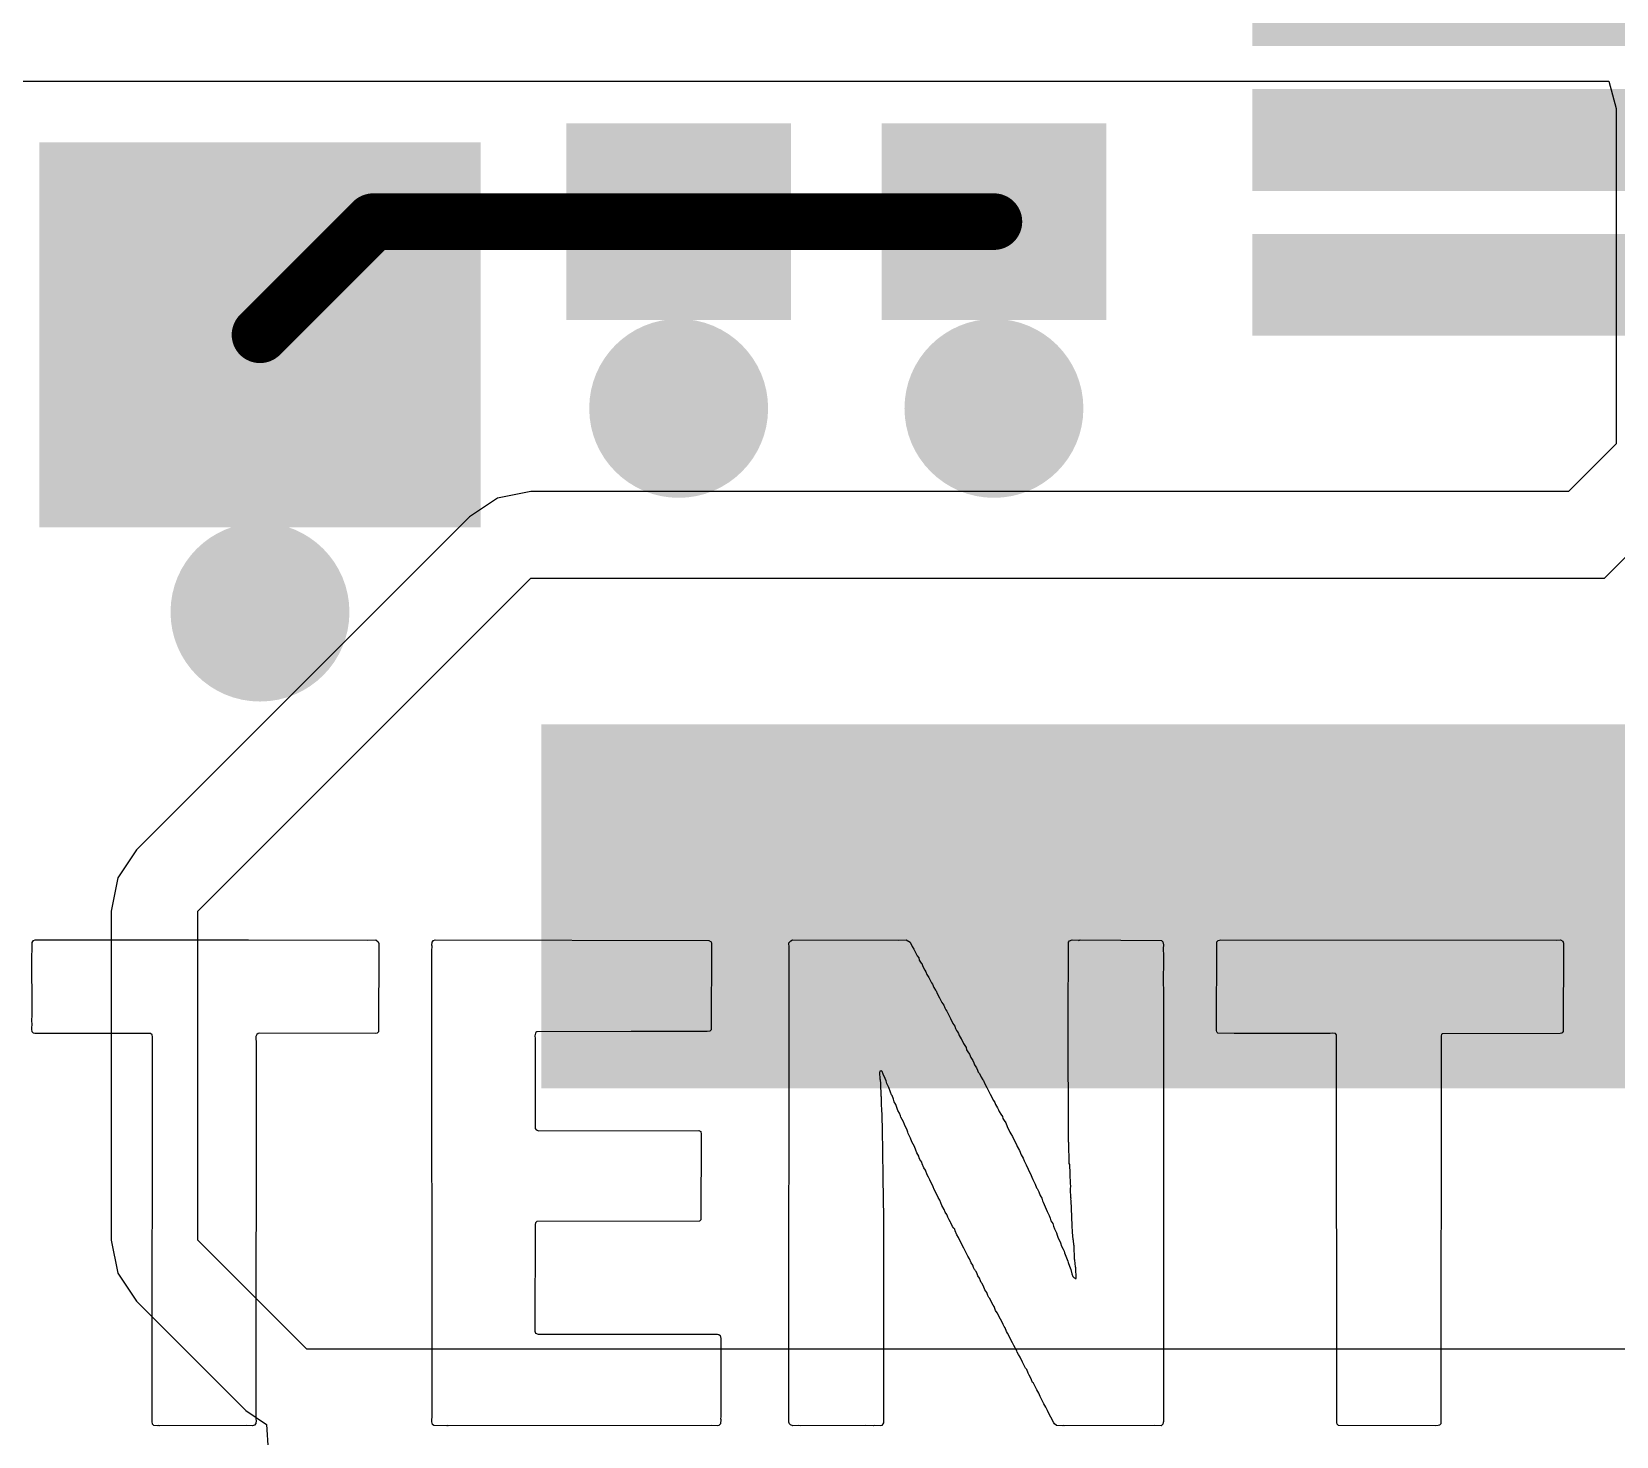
# Model space of a CAD drawing. Header units: millimetres. Extents: x 0 to 172, y 0 to 138.
# Drawn here: x 70.65 to 77.77, y 68.92 to 75.22 of the extents above; entities that cross this region are included whole.
import ezdxf

# ---------------------------------------------------------------- set-up
doc = ezdxf.new("R2010")
doc.units = ezdxf.units.MM
for name, color, linetype in [('BottomLayer', 5, 'Continuous'), ('BottomPaste', 16, 'Continuous'), ('BottomSolder', 6, 'Continuous'), ('TopLayer', 1, 'Continuous'), ('TopOverlay', 2, 'Continuous'), ('TopSolder', 216, 'Continuous'), ('ViaHoleLayer', 16, 'Continuous')]:
    doc.layers.add(name, color=color, linetype=linetype)

# ---------------------------------------------------------------- blocks, each defined once
blk = doc.blocks.new('17_FC2QFN__3_5_3_75__B_10')
at = {"layer": 'BottomLayer'}
for points in [[(-0.1778, 2.4032), (0.1778, 2.4032), (0.1778, 0.4032), (-0.1778, 0.4032)], [(-2.0986, 1.6552), (-0.6, 1.6552), (-0.6, 1.4012), (-2.0986, 1.4012)], [(2.0986, 1.4012), (0.6, 1.4012), (0.6, 1.6552), (2.0986, 1.6552)], [(-2.0986, 1.0052), (-0.6, 1.0052), (-0.6, 0.7512), (-2.0986, 0.7512)], [(2.0986, 0.7512), (0.6, 0.7512), (0.6, 1.0052), (2.0986, 1.0052)], [(-2.0986, 0.3552), (-0.6, 0.3552), (-0.6, 0.1012), (-2.0986, 0.1012)], [(2.0986, 0.1012), (0.6, 0.1012), (0.6, 0.3552), (2.0986, 0.3552)], [(-2.0986, -0.1194), (-1.1842, -0.1194), (-1.1842, -0.4242), (-2.0986, -0.4242)], [(2.0986, -0.4242), (1.1842, -0.4242), (1.1842, -0.1194), (2.0986, -0.1194)], [(-2.0986, -0.6194), (-1.1842, -0.6194), (-1.1842, -0.9242), (-2.0986, -0.9242)], [(2.0986, -0.9242), (1.1842, -0.9242), (1.1842, -0.6194), (2.0986, -0.6194)], [(-1.4024, -1.9346), (-1.4024, -1.1218), (-1.0976, -1.1218), (-1.0976, -1.9346)], [(-0.9024, -1.9346), (-0.9024, -1.1218), (-0.5976, -1.1218), (-0.5976, -1.9346)], [(-0.4024, -1.9346), (-0.4024, -1.1218), (-0.0976, -1.1218), (-0.0976, -1.9346)], [(0.0976, -1.9346), (0.0976, -1.1218), (0.4024, -1.1218), (0.4024, -1.9346)], [(0.5976, -1.9346), (0.5976, -1.1218), (0.9024, -1.1218), (0.9024, -1.9346)], [(1.0976, -1.9346), (1.0976, -1.1218), (1.4024, -1.1218), (1.4024, -1.9346)]]:
    blk.add_hatch(color=5, dxfattribs=at).paths.add_polyline_path(points)
at = {"layer": 'BottomPaste'}
for points in [[(-0.1778, 2.4032), (0.1778, 2.4032), (0.1778, 0.4032), (-0.1778, 0.4032)], [(-2.0986, 1.6552), (-0.6, 1.6552), (-0.6, 1.4012), (-2.0986, 1.4012)], [(2.0986, 1.4012), (0.6, 1.4012), (0.6, 1.6552), (2.0986, 1.6552)], [(-2.0986, 1.0052), (-0.6, 1.0052), (-0.6, 0.7512), (-2.0986, 0.7512)], [(2.0986, 0.7512), (0.6, 0.7512), (0.6, 1.0052), (2.0986, 1.0052)], [(-2.0986, 0.3552), (-0.6, 0.3552), (-0.6, 0.1012), (-2.0986, 0.1012)], [(2.0986, 0.1012), (0.6, 0.1012), (0.6, 0.3552), (2.0986, 0.3552)], [(-2.0986, -0.1194), (-1.1842, -0.1194), (-1.1842, -0.4242), (-2.0986, -0.4242)], [(2.0986, -0.4242), (1.1842, -0.4242), (1.1842, -0.1194), (2.0986, -0.1194)], [(-2.0986, -0.6194), (-1.1842, -0.6194), (-1.1842, -0.9242), (-2.0986, -0.9242)], [(2.0986, -0.9242), (1.1842, -0.9242), (1.1842, -0.6194), (2.0986, -0.6194)], [(-1.4024, -1.9346), (-1.4024, -1.1218), (-1.0976, -1.1218), (-1.0976, -1.9346)], [(-0.9024, -1.9346), (-0.9024, -1.1218), (-0.5976, -1.1218), (-0.5976, -1.9346)], [(-0.4024, -1.9346), (-0.4024, -1.1218), (-0.0976, -1.1218), (-0.0976, -1.9346)], [(0.0976, -1.9346), (0.0976, -1.1218), (0.4024, -1.1218), (0.4024, -1.9346)], [(0.5976, -1.9346), (0.5976, -1.1218), (0.9024, -1.1218), (0.9024, -1.9346)], [(1.0976, -1.9346), (1.0976, -1.1218), (1.4024, -1.1218), (1.4024, -1.9346)]]:
    blk.add_hatch(color=16, dxfattribs=at).paths.add_polyline_path(points)
at = {"layer": 'BottomSolder'}
for points in [[(-0.2794, 2.5048), (0.2794, 2.5048), (0.2794, 0.3016), (-0.2794, 0.3016)], [(-2.2002, 1.7568), (-0.4984, 1.7568), (-0.4984, 1.2996), (-2.2002, 1.2996)], [(2.2002, 1.2996), (0.4984, 1.2996), (0.4984, 1.7568), (2.2002, 1.7568)], [(-2.2002, 1.1068), (-0.4984, 1.1068), (-0.4984, 0.6496), (-2.2002, 0.6496)], [(2.2002, 0.6496), (0.4984, 0.6496), (0.4984, 1.1068), (2.2002, 1.1068)], [(-2.2002, 0.4568), (-0.4984, 0.4568), (-0.4984, -0.0004), (-2.2002, -0.0004)], [(2.2002, -0.0004), (0.4984, -0.0004), (0.4984, 0.4568), (2.2002, 0.4568)], [(-2.2002, -0.0178), (-1.0826, -0.0178), (-1.0826, -0.5258), (-2.2002, -0.5258)], [(2.2002, -0.5258), (1.0826, -0.5258), (1.0826, -0.0178), (2.2002, -0.0178)], [(-2.2002, -0.5178), (-1.0826, -0.5178), (-1.0826, -1.0258), (-2.2002, -1.0258)], [(2.2002, -1.0258), (1.0826, -1.0258), (1.0826, -0.5178), (2.2002, -0.5178)], [(-1.504, -2.0362), (-1.504, -1.0202), (-0.996, -1.0202), (-0.996, -2.0362)], [(-1.004, -2.0362), (-1.004, -1.0202), (-0.496, -1.0202), (-0.496, -2.0362)], [(-0.504, -2.0362), (-0.504, -1.0202), (0.004, -1.0202), (0.004, -2.0362)], [(-0.004, -2.0362), (-0.004, -1.0202), (0.504, -1.0202), (0.504, -2.0362)], [(0.496, -2.0362), (0.496, -1.0202), (1.004, -1.0202), (1.004, -2.0362)], [(0.996, -2.0362), (0.996, -1.0202), (1.504, -1.0202), (1.504, -2.0362)]]:
    blk.add_hatch(color=6, dxfattribs=at).paths.add_polyline_path(points)
blk = doc.blocks.new('XAL6030_102MEC_B_239')
at = {"layer": 'BottomLayer'}
for points in [[(-2.735, 2.75), (-1.305, 2.75), (-1.305, -2.75), (-2.735, -2.75)], [(1.305, 2.75), (2.735, 2.75), (2.735, -2.75), (1.305, -2.75)]]:
    blk.add_hatch(color=5, dxfattribs=at).paths.add_polyline_path(points)
at = {"layer": 'BottomPaste'}
for points in [[(-2.735, 2.75), (-1.305, 2.75), (-1.305, -2.75), (-2.735, -2.75)], [(1.305, 2.75), (2.735, 2.75), (2.735, -2.75), (1.305, -2.75)]]:
    blk.add_hatch(color=16, dxfattribs=at).paths.add_polyline_path(points)
at = {"layer": 'BottomSolder'}
for points in [[(-2.8366, 2.8516), (-1.2034, 2.8516), (-1.2034, -2.8516), (-2.8366, -2.8516)], [(1.2034, 2.8516), (2.8366, 2.8516), (2.8366, -2.8516), (1.2034, -2.8516)]]:
    blk.add_hatch(color=6, dxfattribs=at).paths.add_polyline_path(points)
blk = doc.blocks.new('C___0603_B_306')
at = {"layer": 'BottomLayer'}
for points in [[(-1.143, -0.4445), (-1.143, 0.4445), (-0.381, 0.4445), (-0.381, -0.4445)], [(0.381, -0.4445), (0.381, 0.4445), (1.143, 0.4445), (1.143, -0.4445)]]:
    blk.add_hatch(color=5, dxfattribs=at).paths.add_polyline_path(points)
at = {"layer": 'BottomPaste'}
for points in [[(-1.143, -0.4445), (-1.143, 0.4445), (-0.381, 0.4445), (-0.381, -0.4445)], [(0.381, -0.4445), (0.381, 0.4445), (1.143, 0.4445), (1.143, -0.4445)]]:
    blk.add_hatch(color=16, dxfattribs=at).paths.add_polyline_path(points)
at = {"layer": 'BottomSolder'}
for points in [[(-1.203, -0.5045), (-1.203, 0.5045), (-0.321, 0.5045), (-0.321, -0.5045)], [(0.321, -0.5045), (0.321, 0.5045), (1.203, 0.5045), (1.203, -0.5045)]]:
    blk.add_hatch(color=6, dxfattribs=at).paths.add_polyline_path(points)
blk = doc.blocks.new('C___0603_B_335')
at = {"layer": 'BottomLayer'}
for points in [[(-1.143, -0.4445), (-1.143, 0.4445), (-0.381, 0.4445), (-0.381, -0.4445)], [(0.381, -0.4445), (0.381, 0.4445), (1.143, 0.4445), (1.143, -0.4445)]]:
    blk.add_hatch(color=5, dxfattribs=at).paths.add_polyline_path(points)
at = {"layer": 'BottomPaste'}
for points in [[(-1.143, -0.4445), (-1.143, 0.4445), (-0.381, 0.4445), (-0.381, -0.4445)], [(0.381, -0.4445), (0.381, 0.4445), (1.143, 0.4445), (1.143, -0.4445)]]:
    blk.add_hatch(color=16, dxfattribs=at).paths.add_polyline_path(points)
at = {"layer": 'BottomSolder'}
for points in [[(-1.203, -0.5045), (-1.203, 0.5045), (-0.321, 0.5045), (-0.321, -0.5045)], [(0.321, -0.5045), (0.321, 0.5045), (1.203, 0.5045), (1.203, -0.5045)]]:
    blk.add_hatch(color=6, dxfattribs=at).paths.add_polyline_path(points)
blk = doc.blocks.new('C___1206_B_336')
at = {"layer": 'BottomLayer'}
for points in [[(-2.032, 0.889), (-0.508, 0.889), (-0.508, -0.889), (-2.032, -0.889)], [(0.508, 0.889), (2.032, 0.889), (2.032, -0.889), (0.508, -0.889)]]:
    blk.add_hatch(color=5, dxfattribs=at).paths.add_polyline_path(points)
at = {"layer": 'BottomPaste'}
for points in [[(-2.032, 0.889), (-0.508, 0.889), (-0.508, -0.889), (-2.032, -0.889)], [(0.508, 0.889), (2.032, 0.889), (2.032, -0.889), (0.508, -0.889)]]:
    blk.add_hatch(color=16, dxfattribs=at).paths.add_polyline_path(points)
at = {"layer": 'BottomSolder'}
for points in [[(-2.1336, 0.9906), (-0.4064, 0.9906), (-0.4064, -0.9906), (-2.1336, -0.9906)], [(0.4064, 0.9906), (2.1336, 0.9906), (2.1336, -0.9906), (0.4064, -0.9906)]]:
    blk.add_hatch(color=6, dxfattribs=at).paths.add_polyline_path(points)

msp = doc.modelspace()

# ---------------------------------------------------------------- hatches: boundary and pattern name
at = {"layer": 'BottomLayer'}
h = msp.add_hatch(color=5, dxfattribs=at)
edge = h.paths.add_edge_path()
edge.add_arc((73.5584, 73.533), 0.3, 0, 360)
h = msp.add_hatch(color=5, dxfattribs=at)
edge = h.paths.add_edge_path()
edge.add_arc((74.9738, 73.533), 0.3, 0, 360)
h = msp.add_hatch(color=5, dxfattribs=at)
edge = h.paths.add_edge_path()
edge.add_arc((71.6788, 72.6186), 0.3, 0, 360)
at = {"layer": 'BottomSolder'}
h = msp.add_hatch(color=6, dxfattribs=at)
edge = h.paths.add_edge_path()
edge.add_arc((73.5584, 73.533), 0.4016, 0, 360)
h = msp.add_hatch(color=6, dxfattribs=at)
edge = h.paths.add_edge_path()
edge.add_arc((74.9738, 73.533), 0.4016, 0, 360)
h = msp.add_hatch(color=6, dxfattribs=at)
edge = h.paths.add_edge_path()
edge.add_arc((71.6788, 72.6186), 0.4016, 0, 360)
at = {"layer": 'TopLayer'}
h = msp.add_hatch(color=1, dxfattribs=at)
edge = h.paths.add_edge_path()
edge.add_arc((73.5584, 73.533), 0.3, 0, 360)
h = msp.add_hatch(color=1, dxfattribs=at)
edge = h.paths.add_edge_path()
edge.add_arc((74.9738, 73.533), 0.3, 0, 360)
h = msp.add_hatch(color=1, dxfattribs=at)
edge = h.paths.add_edge_path()
edge.add_arc((71.6788, 72.6186), 0.3, 0, 360)
at = {"layer": 'TopSolder'}
h = msp.add_hatch(color=216, dxfattribs=at)
edge = h.paths.add_edge_path()
edge.add_arc((73.5584, 73.533), 0.4016, 0, 360)
h = msp.add_hatch(color=216, dxfattribs=at)
edge = h.paths.add_edge_path()
edge.add_arc((74.9738, 73.533), 0.4016, 0, 360)
h = msp.add_hatch(color=216, dxfattribs=at)
edge = h.paths.add_edge_path()
edge.add_arc((71.6788, 72.6186), 0.4016, 0, 360)
at = {"layer": 'ViaHoleLayer'}
h = msp.add_hatch(color=16, dxfattribs=at)
edge = h.paths.add_edge_path()
edge.add_arc((73.5584, 73.533), 0.15, 0, 360)
h = msp.add_hatch(color=16, dxfattribs=at)
edge = h.paths.add_edge_path()
edge.add_arc((74.9738, 73.533), 0.15, 0, 360)
h = msp.add_hatch(color=16, dxfattribs=at)
edge = h.paths.add_edge_path()
edge.add_arc((71.6788, 72.6186), 0.15, 0, 360)

# ---------------------------------------------------------------- linework, layer by layer
at = {"layer": 'BottomLayer'}
for p, q in [((70.4707, 75.0016), (77.7336, 75.0016)), ((77.7336, 75.0016), (77.7673, 74.8788)), ((77.7673, 74.8788), (77.7673, 73.3735)), ((77.7673, 73.3735), (77.5535, 73.1597)), ((77.7144, 72.7712), (78.1558, 73.2126)), ((72.8944, 73.1597), (72.7457, 73.1301)), ((77.5535, 73.1597), (72.8944, 73.1597)), ((72.7457, 73.1301), (72.6197, 73.0459)), ((72.6197, 73.0459), (71.1247, 71.5509)), ((71.3994, 71.2762), (72.8944, 72.7712)), ((72.8944, 72.7712), (77.7144, 72.7712)), ((71.1247, 71.5509), (71.0405, 71.4249)), ((71.0405, 71.4249), (71.0109, 71.2762)), ((71.0109, 71.2762), (71.0109, 69.7992)), ((71.3994, 69.7992), (71.3994, 71.2762)), ((71.0109, 69.7992), (71.0405, 69.6505)), ((71.8896, 69.309), (71.3994, 69.7992)), ((71.0405, 69.6505), (71.1247, 69.5245)), ((71.1247, 69.5245), (71.6149, 69.0343)), ((79.3959, 69.309), (71.8896, 69.309)), ((71.6149, 69.0343), (71.7079, 68.9722)), ((71.7079, 68.9722), (71.7161, 68.8548))]:
    msp.add_line(p, q, dxfattribs=at)
at = {"layer": 'BottomLayer', "const_width": 0.254}
for points in [[(71.6788, 73.8632), (72.1868, 74.3712)], [(72.1868, 74.3712), (73.5584, 74.3712)], [(73.5584, 74.3712), (74.9738, 74.3712)]]:
    msp.add_lwpolyline(points, dxfattribs=at)
at = {"layer": 'BottomLayer', "const_width": 0.127}
for points in [[(72.1233, 74.3712, 1), (72.2503, 74.3712, 1)], [(72.1233, 74.3712, 1), (72.2503, 74.3712, 1)], [(73.4949, 74.3712, 1), (73.6219, 74.3712, 1)], [(73.4949, 74.3712, 1), (73.6219, 74.3712, 1)], [(74.9103, 74.3712, 1), (75.0373, 74.3712, 1)], [(71.6153, 73.8632, 1), (71.7423, 73.8632, 1)]]:
    msp.add_lwpolyline(points, format="xyb", close=True, dxfattribs=at)
at = {"layer": 'TopOverlay'}
for p, q in [((70.6556, 71.1347), (70.6616, 71.144)), ((70.6616, 71.144), (70.6692, 71.1466)), ((70.6692, 71.1466), (71.6255, 71.1466)), ((71.6255, 71.1466), (71.6272, 71.1466)), ((71.6272, 71.1466), (72.1631, 71.1457)), ((72.1631, 71.1457), (72.1996, 71.1466)), ((72.1996, 71.1466), (72.209, 71.1389)), ((72.4519, 71.1372), (72.4578, 71.1449)), ((72.4578, 71.1449), (72.4646, 71.1466)), ((72.4646, 71.1466), (73.6944, 71.1449)), ((73.6944, 71.1449), (73.7037, 71.1389)), ((74.0536, 71.1338), (74.0613, 71.1432)), ((74.0613, 71.1432), (74.0697, 71.1466)), ((74.0697, 71.1466), (74.5445, 71.1457)), ((74.5445, 71.1457), (74.5793, 71.1466)), ((74.5793, 71.1466), (74.598, 71.1364)), ((75.3088, 71.1372), (75.3131, 71.1432)), ((75.3131, 71.1432), (75.325, 71.1466)), ((75.325, 71.1466), (75.353, 71.1457)), ((75.353, 71.1457), (75.3539, 71.1466)), ((75.3539, 71.1466), (75.3555, 71.1449)), ((75.3555, 71.1449), (75.3606, 71.1466)), ((75.3606, 71.1466), (75.7258, 71.1449)), ((75.7258, 71.1449), (75.7318, 71.1389)), ((75.9747, 71.1389), (75.9806, 71.1449)), ((75.9806, 71.1449), (75.9925, 71.1466)), ((75.9925, 71.1466), (77.5, 71.1457)), ((77.5, 71.1457), (77.5178, 71.1466)), ((77.5178, 71.1466), (77.5272, 71.1406)), ((77.5272, 71.1406), (77.5305, 71.1321)), ((70.6548, 71.0863), (70.6565, 71.0914)), ((70.6556, 70.8153), (70.6548, 71.0863)), ((70.6565, 71.0914), (70.6556, 71.1347)), ((72.209, 71.1389), (72.2124, 71.1304)), ((72.2124, 71.1304), (72.2107, 70.7347)), ((72.4502, 71.1236), (72.4519, 71.1372)), ((72.4519, 71.1185), (72.4502, 71.1236)), ((72.451, 71.0973), (72.4519, 71.1185)), ((72.4519, 69.0157), (72.451, 71.0973)), ((73.7037, 71.1389), (73.7054, 71.1321)), ((73.7054, 71.1321), (73.7037, 70.7432)), ((74.0545, 71.1126), (74.0536, 71.1338)), ((74.0536, 68.9818), (74.0545, 71.1126)), ((74.598, 71.1364), (74.6073, 71.1168)), ((74.6073, 71.1168), (74.6141, 71.1049)), ((74.6141, 71.1049), (74.6294, 71.0761)), ((74.6294, 71.0761), (74.6362, 71.0659)), ((75.3071, 70.7771), (75.3088, 71.1372)), ((75.7318, 71.1389), (75.7352, 71.1253)), ((75.7352, 71.1253), (75.7335, 71.1083)), ((75.7335, 71.1083), (75.7343, 71.0752)), ((75.7343, 71.0752), (75.7335, 70.9402)), ((75.973, 70.7398), (75.9747, 71.1389)), ((77.5305, 71.1321), (77.5288, 70.7364)), ((74.6362, 71.0659), (74.6388, 71.0565)), ((74.6388, 71.0565), (74.6473, 71.0429)), ((74.6473, 71.0429), (74.6498, 71.0404)), ((74.6498, 71.0404), (74.6532, 71.0319)), ((74.6532, 71.0319), (74.6574, 71.0209)), ((74.6574, 71.0209), (74.6634, 71.0115)), ((74.6634, 71.0115), (74.6685, 71.003)), ((74.6685, 71.003), (74.6727, 70.992)), ((74.6727, 70.992), (74.6812, 70.9784)), ((74.6812, 70.9784), (74.6931, 70.9546)), ((74.6931, 70.9546), (74.6974, 70.9487)), ((74.6974, 70.9487), (74.7042, 70.9334)), ((74.7042, 70.9334), (74.7109, 70.9215)), ((75.7335, 70.9402), (75.7352, 70.9351)), ((75.7352, 70.9351), (75.7343, 68.9911)), ((74.7109, 70.9215), (74.7143, 70.9181)), ((74.7143, 70.9181), (74.7194, 70.9062)), ((74.7194, 70.9062), (74.7296, 70.8875)), ((74.7296, 70.8875), (74.7381, 70.8688)), ((74.7381, 70.8688), (74.7398, 70.8654)), ((74.7398, 70.8654), (74.7483, 70.8536)), ((70.6548, 70.7788), (70.6556, 70.8153)), ((74.7483, 70.8536), (74.7526, 70.8425)), ((74.7526, 70.8425), (74.7577, 70.8323)), ((74.7577, 70.8323), (74.7619, 70.8264)), ((74.7619, 70.8264), (74.7789, 70.7941)), ((74.7789, 70.7941), (74.7874, 70.7754)), ((70.6565, 70.7737), (70.6548, 70.7788)), ((70.6548, 70.7466), (70.6565, 70.7737)), ((70.6565, 70.7347), (70.6548, 70.7466)), ((70.6624, 70.7287), (70.6565, 70.7347)), ((70.6684, 70.7262), (70.6624, 70.7287)), ((71.1873, 70.727), (70.6684, 70.7262)), ((71.1941, 70.7202), (71.1873, 70.727)), ((71.1958, 70.7117), (71.1941, 70.7202)), ((71.6646, 70.7219), (71.6603, 70.7126)), ((71.6603, 70.7126), (71.6612, 70.6795)), ((71.6705, 70.7262), (71.6646, 70.7219)), ((71.6773, 70.7279), (71.6705, 70.7262)), ((72.1979, 70.727), (71.6773, 70.7279)), ((72.2047, 70.7287), (72.1979, 70.727)), ((72.2107, 70.7347), (72.2047, 70.7287)), ((72.9139, 70.7228), (72.9122, 70.716)), ((72.9122, 70.716), (72.9139, 70.7041)), ((72.9156, 70.7279), (72.9139, 70.7228)), ((72.9173, 70.7313), (72.9156, 70.7279)), ((72.9215, 70.7338), (72.9173, 70.7313)), ((73.3445, 70.7355), (72.9215, 70.7338)), ((73.3462, 70.7355), (73.3445, 70.7355)), ((73.6859, 70.7355), (73.3462, 70.7355)), ((73.6978, 70.7372), (73.6859, 70.7355)), ((73.7037, 70.7432), (73.6978, 70.7372)), ((74.7874, 70.7754), (74.7891, 70.772)), ((74.7891, 70.772), (74.7976, 70.7601)), ((74.7976, 70.7601), (74.8018, 70.7491)), ((74.8018, 70.7491), (74.8052, 70.7406)), ((74.8052, 70.7406), (74.8095, 70.7347)), ((74.8095, 70.7347), (74.8146, 70.7262)), ((74.8146, 70.7262), (74.818, 70.7177)), ((74.818, 70.7177), (74.8265, 70.7024)), ((75.3088, 70.2404), (75.3071, 70.7771)), ((75.9747, 70.7347), (75.973, 70.7398)), ((75.9764, 70.7313), (75.9747, 70.7347)), ((75.9789, 70.7287), (75.9764, 70.7313)), ((76.052, 70.727), (75.9789, 70.7287)), ((76.0537, 70.727), (76.052, 70.727)), ((76.4834, 70.727), (76.0537, 70.727)), ((76.4953, 70.7287), (76.4834, 70.727)), ((76.5072, 70.727), (76.4953, 70.7287)), ((76.5114, 70.7211), (76.5072, 70.727)), ((76.5131, 68.9801), (76.5114, 70.7211)), ((76.9819, 70.716), (76.9802, 68.975)), ((76.9836, 70.7228), (76.9819, 70.716)), ((76.9862, 70.7253), (76.9836, 70.7228)), ((77.5161, 70.727), (76.9862, 70.7253)), ((77.5212, 70.7287), (77.5161, 70.727)), ((77.5246, 70.7304), (77.5212, 70.7287)), ((77.5288, 70.7364), (77.5246, 70.7304)), ((71.1949, 68.9852), (71.1958, 70.7117)), ((71.6612, 70.6795), (71.6603, 68.9953)), ((72.9139, 70.7041), (72.9147, 70.6846)), ((72.9147, 70.6846), (72.9139, 70.2998)), ((74.8265, 70.7024), (74.8273, 70.7015)), ((74.8273, 70.7015), (74.8281, 70.7007)), ((74.8281, 70.7007), (74.8349, 70.6854)), ((74.8349, 70.6854), (74.8366, 70.682)), ((74.8366, 70.682), (74.8485, 70.6633)), ((74.8485, 70.6633), (74.8511, 70.654)), ((74.8511, 70.654), (74.857, 70.6446)), ((74.857, 70.6446), (74.8638, 70.6344)), ((74.8638, 70.6344), (74.8698, 70.6183)), ((74.8698, 70.6183), (74.8791, 70.6056)), ((74.8791, 70.6056), (74.8834, 70.5945)), ((74.8834, 70.5945), (74.8867, 70.586)), ((74.8867, 70.586), (74.8961, 70.5733)), ((74.8961, 70.5733), (74.9003, 70.5623)), ((74.4621, 70.5572), (74.4596, 70.5495)), ((74.4596, 70.5495), (74.4613, 70.524)), ((74.4613, 70.524), (74.463, 70.5189)), ((74.4689, 70.5589), (74.4621, 70.5572)), ((74.463, 70.5189), (74.4647, 70.502)), ((74.4647, 70.502), (74.4664, 70.4476)), ((74.4723, 70.5555), (74.4689, 70.5589)), ((74.4765, 70.5444), (74.4723, 70.5555)), ((74.4859, 70.5249), (74.4765, 70.5444)), ((74.4901, 70.5138), (74.4859, 70.5249)), ((74.4935, 70.502), (74.4901, 70.5138)), ((74.5012, 70.4841), (74.4935, 70.502)), ((74.9003, 70.5623), (74.9037, 70.5538)), ((74.9037, 70.5538), (74.9097, 70.5478)), ((74.9097, 70.5478), (74.9165, 70.5308)), ((74.9165, 70.5308), (74.9233, 70.5189)), ((74.9233, 70.5189), (74.9267, 70.5155)), ((74.9267, 70.5155), (74.9318, 70.5037)), ((74.9318, 70.5037), (74.942, 70.485)), ((74.4664, 70.4476), (74.4681, 70.4425)), ((74.4681, 70.4425), (74.4672, 70.4077)), ((74.5088, 70.4629), (74.5012, 70.4841)), ((74.5139, 70.451), (74.5088, 70.4629)), ((74.5165, 70.4485), (74.5139, 70.451)), ((74.5224, 70.4323), (74.5165, 70.4485)), ((74.5258, 70.4204), (74.5224, 70.4323)), ((74.942, 70.485), (74.9487, 70.4697)), ((74.9487, 70.4697), (74.9572, 70.4544)), ((74.9572, 70.4544), (74.9725, 70.4255)), ((74.4672, 70.4077), (74.4689, 70.3839)), ((74.4689, 70.3839), (74.4706, 70.3618)), ((74.4706, 70.3618), (74.4723, 70.2888)), ((74.5335, 70.4077), (74.5258, 70.4204)), ((74.5428, 70.3814), (74.5335, 70.4077)), ((74.5504, 70.3686), (74.5428, 70.3814)), ((74.5547, 70.3576), (74.5504, 70.3686)), ((74.5564, 70.3508), (74.5547, 70.3576)), ((74.9725, 70.4255), (74.9776, 70.417)), ((74.9776, 70.417), (74.981, 70.4085)), ((74.981, 70.4085), (74.9895, 70.3933)), ((74.9895, 70.3933), (74.9946, 70.3848)), ((74.9946, 70.3848), (74.998, 70.3763)), ((74.998, 70.3763), (75.0048, 70.3644)), ((75.0048, 70.3644), (75.0116, 70.3542)), ((72.9139, 70.2998), (72.9181, 70.2939)), ((72.9181, 70.2939), (72.93, 70.2905)), ((72.93, 70.2905), (73.6494, 70.2913)), ((73.6494, 70.2913), (73.6553, 70.2888)), ((73.6553, 70.2888), (73.6578, 70.2862)), ((73.6578, 70.2862), (73.6595, 70.2744)), ((74.4723, 70.2888), (74.474, 70.2022)), ((74.5674, 70.3296), (74.5564, 70.3508)), ((74.5717, 70.3185), (74.5674, 70.3296)), ((74.5836, 70.293), (74.5717, 70.3185)), ((74.587, 70.2845), (74.5836, 70.293)), ((75.0116, 70.3542), (75.0141, 70.3448)), ((75.0141, 70.3448), (75.0201, 70.3355)), ((75.0201, 70.3355), (75.0269, 70.3253)), ((75.0269, 70.3253), (75.0328, 70.3092)), ((75.0328, 70.3092), (75.0456, 70.2845)), ((73.6595, 70.2744), (73.6578, 69.8905)), ((74.5887, 70.2778), (74.587, 70.2845)), ((74.5997, 70.2565), (74.5887, 70.2778)), ((74.6056, 70.2404), (74.5997, 70.2565)), ((74.6167, 70.2192), (74.6056, 70.2404)), ((74.6226, 70.203), (74.6167, 70.2192)), ((75.0456, 70.2845), (75.049, 70.2761)), ((75.049, 70.2761), (75.0575, 70.2642)), ((75.0575, 70.2642), (75.0642, 70.2472)), ((75.0642, 70.2472), (75.0744, 70.2285)), ((75.0744, 70.2285), (75.0778, 70.22)), ((75.0778, 70.22), (75.088, 70.2013)), ((75.3105, 70.2353), (75.3088, 70.2404)), ((75.3122, 70.1436), (75.3105, 70.2353)), ((74.474, 70.2022), (74.4757, 70.0782)), ((74.6277, 70.1911), (74.6226, 70.203)), ((74.6362, 70.1758), (74.6277, 70.1911)), ((74.6379, 70.169), (74.6362, 70.1758)), ((74.6413, 70.1606), (74.6379, 70.169)), ((74.6498, 70.1487), (74.6413, 70.1606)), ((74.6515, 70.1419), (74.6498, 70.1487)), ((75.088, 70.2013), (75.0965, 70.1826)), ((75.0965, 70.1826), (75.105, 70.1673)), ((75.105, 70.1673), (75.1101, 70.1555)), ((75.1101, 70.1555), (75.1118, 70.1487)), ((75.1118, 70.1487), (75.1186, 70.1368)), ((75.3139, 70.1385), (75.3122, 70.1436)), ((74.4757, 70.0782), (74.4774, 69.8981)), ((74.6591, 70.124), (74.6515, 70.1419)), ((74.6659, 70.1138), (74.6591, 70.124)), ((74.6736, 70.0926), (74.6659, 70.1138)), ((74.6804, 70.0824), (74.6736, 70.0926)), ((74.6821, 70.079), (74.6804, 70.0824)), ((74.6855, 70.0705), (74.6821, 70.079)), ((75.1186, 70.1368), (75.1271, 70.1181)), ((75.1271, 70.1181), (75.1313, 70.107)), ((75.1313, 70.107), (75.1381, 70.0969)), ((75.1381, 70.0969), (75.1441, 70.0824)), ((75.1441, 70.0824), (75.1483, 70.0714)), ((75.3156, 70.0977), (75.3139, 70.1385)), ((75.3173, 70.0501), (75.3156, 70.0977)), ((74.7008, 70.0383), (74.6855, 70.0705)), ((74.7059, 70.0264), (74.7008, 70.0383)), ((74.716, 70.0077), (74.7059, 70.0264)), ((74.7228, 69.9907), (74.716, 70.0077)), ((75.1483, 70.0714), (75.1594, 70.0501)), ((75.1594, 70.0501), (75.1653, 70.034)), ((75.1653, 70.034), (75.1679, 70.0315)), ((75.1679, 70.0315), (75.1696, 70.0281)), ((75.1696, 70.0281), (75.1747, 70.0162)), ((75.1747, 70.0162), (75.1806, 70)), ((75.319, 70.045), (75.3173, 70.0501)), ((75.3182, 70.0272), (75.319, 70.045)), ((75.319, 69.9907), (75.3182, 70.0272)), ((74.7305, 69.978), (74.7228, 69.9907)), ((74.7347, 69.9669), (74.7305, 69.978)), ((74.7398, 69.955), (74.7347, 69.9669)), ((74.75, 69.9363), (74.7398, 69.955)), ((74.7551, 69.9244), (74.75, 69.9363)), ((75.1806, 70), (75.1882, 69.9873)), ((75.1882, 69.9873), (75.1925, 69.9763)), ((75.1925, 69.9763), (75.1942, 69.9695)), ((75.1942, 69.9695), (75.1993, 69.9593)), ((75.1993, 69.9593), (75.2086, 69.938)), ((75.2086, 69.938), (75.2129, 69.927)), ((75.3207, 69.9856), (75.319, 69.9907)), ((75.319, 69.9839), (75.3207, 69.9856)), ((75.3199, 69.9763), (75.319, 69.9839)), ((75.3216, 69.9406), (75.3199, 69.9763)), ((75.325, 69.8642), (75.3216, 69.9406)), ((72.9139, 69.8701), (72.913, 69.3903)), ((72.9156, 69.8769), (72.9139, 69.8701)), ((72.9215, 69.8828), (72.9156, 69.8769)), ((73.6519, 69.8845), (72.9215, 69.8828)), ((73.6578, 69.8905), (73.6519, 69.8845)), ((74.4774, 69.8981), (74.4782, 68.9784)), ((74.7619, 69.9143), (74.7551, 69.9244)), ((74.7636, 69.9109), (74.7619, 69.9143)), ((74.767, 69.9024), (74.7636, 69.9109)), ((74.7721, 69.8905), (74.767, 69.9024)), ((74.7789, 69.8803), (74.7721, 69.8905)), ((74.7806, 69.8769), (74.7789, 69.8803)), ((74.7874, 69.8599), (74.7806, 69.8769)), ((74.7925, 69.8548), (74.7874, 69.8599)), ((75.2129, 69.927), (75.2222, 69.9092)), ((75.2222, 69.9092), (75.2256, 69.8973)), ((75.2256, 69.8973), (75.2299, 69.8862)), ((75.2299, 69.8862), (75.2375, 69.8735)), ((75.2375, 69.8735), (75.2409, 69.8616)), ((75.2409, 69.8616), (75.2451, 69.8506)), ((75.3267, 69.8353), (75.325, 69.8642)), ((74.7942, 69.8514), (74.7925, 69.8548)), ((74.7976, 69.848), (74.7942, 69.8514)), ((74.7993, 69.8412), (74.7976, 69.848)), ((74.8078, 69.8225), (74.7993, 69.8412)), ((74.8146, 69.8106), (74.8078, 69.8225)), ((74.8231, 69.792), (74.8146, 69.8106)), ((74.8383, 69.7631), (74.8231, 69.792)), ((75.2451, 69.8506), (75.2545, 69.8327)), ((75.2545, 69.8327), (75.2579, 69.8208)), ((75.2579, 69.8208), (75.2613, 69.8123)), ((75.2613, 69.8123), (75.2732, 69.7869)), ((75.3292, 69.8022), (75.3267, 69.8353)), ((75.3309, 69.7971), (75.3292, 69.8022)), ((75.3326, 69.7784), (75.3309, 69.7971)), ((74.857, 69.7274), (74.8383, 69.7631)), ((74.8638, 69.7155), (74.857, 69.7274)), ((75.2732, 69.7869), (75.2766, 69.7716)), ((75.2766, 69.7716), (75.2851, 69.758)), ((75.2851, 69.758), (75.2885, 69.7495)), ((75.2885, 69.7495), (75.2902, 69.7427)), ((75.2902, 69.7427), (75.2961, 69.7266)), ((75.2961, 69.7266), (75.3054, 69.7053)), ((75.3343, 69.7733), (75.3326, 69.7784)), ((75.336, 69.7138), (75.3343, 69.7733)), ((74.8723, 69.6968), (74.8638, 69.7155)), ((74.8783, 69.6875), (74.8723, 69.6968)), ((74.8825, 69.6765), (74.8783, 69.6875)), ((74.8859, 69.668), (74.8825, 69.6765)), ((74.8893, 69.6646), (74.8859, 69.668)), ((74.891, 69.6612), (74.8893, 69.6646)), ((74.8935, 69.6586), (74.891, 69.6612)), ((74.8978, 69.6476), (74.8935, 69.6586)), ((74.9012, 69.6391), (74.8978, 69.6476)), ((75.3054, 69.7053), (75.3071, 69.6985)), ((75.3071, 69.6985), (75.3131, 69.6824)), ((75.3131, 69.6824), (75.319, 69.668)), ((75.319, 69.668), (75.3241, 69.6476)), ((75.3241, 69.6476), (75.3284, 69.6365)), ((75.3377, 69.7087), (75.336, 69.7138)), ((75.3394, 69.6799), (75.3377, 69.7087)), ((75.3411, 69.6748), (75.3394, 69.6799)), ((75.3428, 69.6272), (75.3411, 69.6748)), ((74.9088, 69.6281), (74.9012, 69.6391)), ((74.9131, 69.617), (74.9088, 69.6281)), ((74.9165, 69.6085), (74.9131, 69.617)), ((74.919, 69.606), (74.9165, 69.6085)), ((74.9275, 69.5924), (74.919, 69.606)), ((74.9335, 69.5762), (74.9275, 69.5924)), ((74.942, 69.5644), (74.9335, 69.5762)), ((75.3284, 69.6365), (75.3318, 69.6315)), ((75.3318, 69.6315), (75.3352, 69.6298)), ((75.3352, 69.6298), (75.3386, 69.6264)), ((75.3386, 69.6264), (75.3428, 69.6272)), ((74.947, 69.5508), (74.942, 69.5644)), ((74.9504, 69.5423), (74.947, 69.5508)), ((74.9538, 69.5389), (74.9504, 69.5423)), ((74.9708, 69.5066), (74.9538, 69.5389)), ((74.9751, 69.5007), (74.9708, 69.5066)), ((74.9785, 69.4922), (74.9751, 69.5007)), ((74.981, 69.4828), (74.9785, 69.4922)), ((74.9878, 69.4726), (74.981, 69.4828)), ((75.0031, 69.4438), (74.9878, 69.4726)), ((75.0116, 69.4285), (75.0031, 69.4438)), ((72.913, 69.3903), (72.9164, 69.3818)), ((72.9164, 69.3818), (72.9283, 69.3767)), ((72.9283, 69.3767), (73.7326, 69.3775)), ((73.7326, 69.3775), (73.7394, 69.3758)), ((73.7394, 69.3758), (73.7445, 69.3707)), ((73.7445, 69.3707), (73.7479, 69.3571)), ((75.015, 69.42), (75.0116, 69.4285)), ((75.0201, 69.4115), (75.015, 69.42)), ((75.0243, 69.4055), (75.0201, 69.4115)), ((75.0303, 69.3894), (75.0243, 69.4055)), ((75.0354, 69.3809), (75.0303, 69.3894)), ((75.0575, 69.3385), (75.0354, 69.3809)), ((73.7479, 69.3571), (73.747, 69.3138)), ((73.747, 69.3138), (73.7479, 69.0038)), ((75.0625, 69.3266), (75.0575, 69.3385)), ((75.0761, 69.3028), (75.0625, 69.3266)), ((75.0778, 69.296), (75.0761, 69.3028)), ((75.0846, 69.2858), (75.0778, 69.296)), ((75.0914, 69.2739), (75.0846, 69.2858)), ((75.1016, 69.2518), (75.0914, 69.2739)), ((75.1084, 69.2399), (75.1016, 69.2518)), ((75.1135, 69.228), (75.1084, 69.2399)), ((75.1152, 69.2246), (75.1135, 69.228)), ((75.1211, 69.2187), (75.1152, 69.2246)), ((75.1271, 69.2026), (75.1211, 69.2187)), ((75.1313, 69.1932), (75.1271, 69.2026)), ((75.1381, 69.183), (75.1313, 69.1932)), ((75.1424, 69.172), (75.1381, 69.183)), ((75.1475, 69.1601), (75.1424, 69.172)), ((75.1509, 69.1567), (75.1475, 69.1601)), ((75.1662, 69.1278), (75.1509, 69.1567)), ((75.1747, 69.1125), (75.1662, 69.1278)), ((75.1814, 69.0973), (75.1747, 69.1125)), ((75.1984, 69.065), (75.1814, 69.0973)), ((72.4502, 68.9835), (72.4519, 69.0157)), ((75.2069, 69.0497), (75.1984, 69.065)), ((75.2137, 69.0344), (75.2069, 69.0497)), ((75.2239, 69.0157), (75.2137, 69.0344)), ((75.229, 69.0038), (75.2239, 69.0157)), ((71.1966, 68.9733), (71.1949, 68.9852)), ((71.2026, 68.9673), (71.1966, 68.9733)), ((71.2196, 68.9656), (71.2026, 68.9673)), ((71.2247, 68.9673), (71.2196, 68.9656)), ((71.2298, 68.9656), (71.2247, 68.9673)), ((71.6179, 68.9665), (71.2298, 68.9656)), ((71.6459, 68.9656), (71.6179, 68.9665)), ((71.6544, 68.969), (71.6459, 68.9656)), ((71.6603, 68.9767), (71.6544, 68.969)), ((71.6603, 68.9953), (71.662, 68.9902)), ((71.662, 68.9902), (71.6603, 68.9767)), ((72.4536, 68.9716), (72.4502, 68.9835)), ((72.4595, 68.9673), (72.4536, 68.9716)), ((72.5173, 68.9656), (72.4595, 68.9673)), ((72.5224, 68.9673), (72.5173, 68.9656)), ((72.5241, 68.9656), (72.5224, 68.9673)), ((73.7037, 68.9665), (72.5241, 68.9656)), ((73.7317, 68.9656), (73.7037, 68.9665)), ((73.7385, 68.9673), (73.7317, 68.9656)), ((73.7462, 68.975), (73.7385, 68.9673)), ((73.7479, 69.0038), (73.7462, 68.9987)), ((73.7462, 68.9987), (73.7479, 68.9936)), ((73.7479, 68.9936), (73.7462, 68.975)), ((74.0553, 68.975), (74.0536, 68.9818)), ((74.0604, 68.9699), (74.0553, 68.975)), ((74.0714, 68.9656), (74.0604, 68.9699)), ((74.0986, 68.9673), (74.0714, 68.9656)), ((74.1037, 68.9656), (74.0986, 68.9673)), ((74.395, 68.9665), (74.1037, 68.9656)), ((74.4332, 68.9656), (74.395, 68.9665)), ((74.4383, 68.9673), (74.4332, 68.9656)), ((74.4638, 68.9656), (74.4383, 68.9673)), ((74.4706, 68.9673), (74.4638, 68.9656)), ((74.4782, 68.9784), (74.4706, 68.9673)), ((75.2426, 68.9784), (75.229, 69.0038)), ((75.246, 68.975), (75.2426, 68.9784)), ((75.2553, 68.9673), (75.246, 68.975)), ((75.2808, 68.9656), (75.2553, 68.9673)), ((75.2859, 68.9673), (75.2808, 68.9656)), ((75.2893, 68.9656), (75.2859, 68.9673)), ((75.6961, 68.9665), (75.2893, 68.9656)), ((75.7241, 68.9656), (75.6961, 68.9665)), ((75.7318, 68.9733), (75.7241, 68.9656)), ((75.7335, 68.9801), (75.7318, 68.9733)), ((75.7352, 68.9852), (75.7335, 68.9801)), ((75.7343, 68.9911), (75.7352, 68.9852)), ((76.5148, 68.9733), (76.5131, 68.9801)), ((76.5208, 68.9673), (76.5148, 68.9733)), ((76.9556, 68.9656), (76.5208, 68.9673)), ((76.9675, 68.9673), (76.9556, 68.9656)), ((76.9743, 68.969), (76.9675, 68.9673)), ((76.9802, 68.975), (76.9743, 68.969))]:
    msp.add_line(p, q, dxfattribs=at)

# ---------------------------------------------------------------- block references
for name, p, rotation in [('17_FC2QFN__3_5_3_75__B_10', (78.3336, 75.6158), 180), ('C___1206_B_336', (71.6788, 75.1332), 90), ('C___0603_B_306', (73.5584, 75.1332), 90), ('C___0603_B_335', (74.9738, 75.1332), 90), ('XAL6030_102MEC_B_239', (75.7936, 69.2778), 270)]:
    msp.add_blockref(name, p, dxfattribs=dict(rotation=rotation))

doc.saveas('drawing.dxf')
